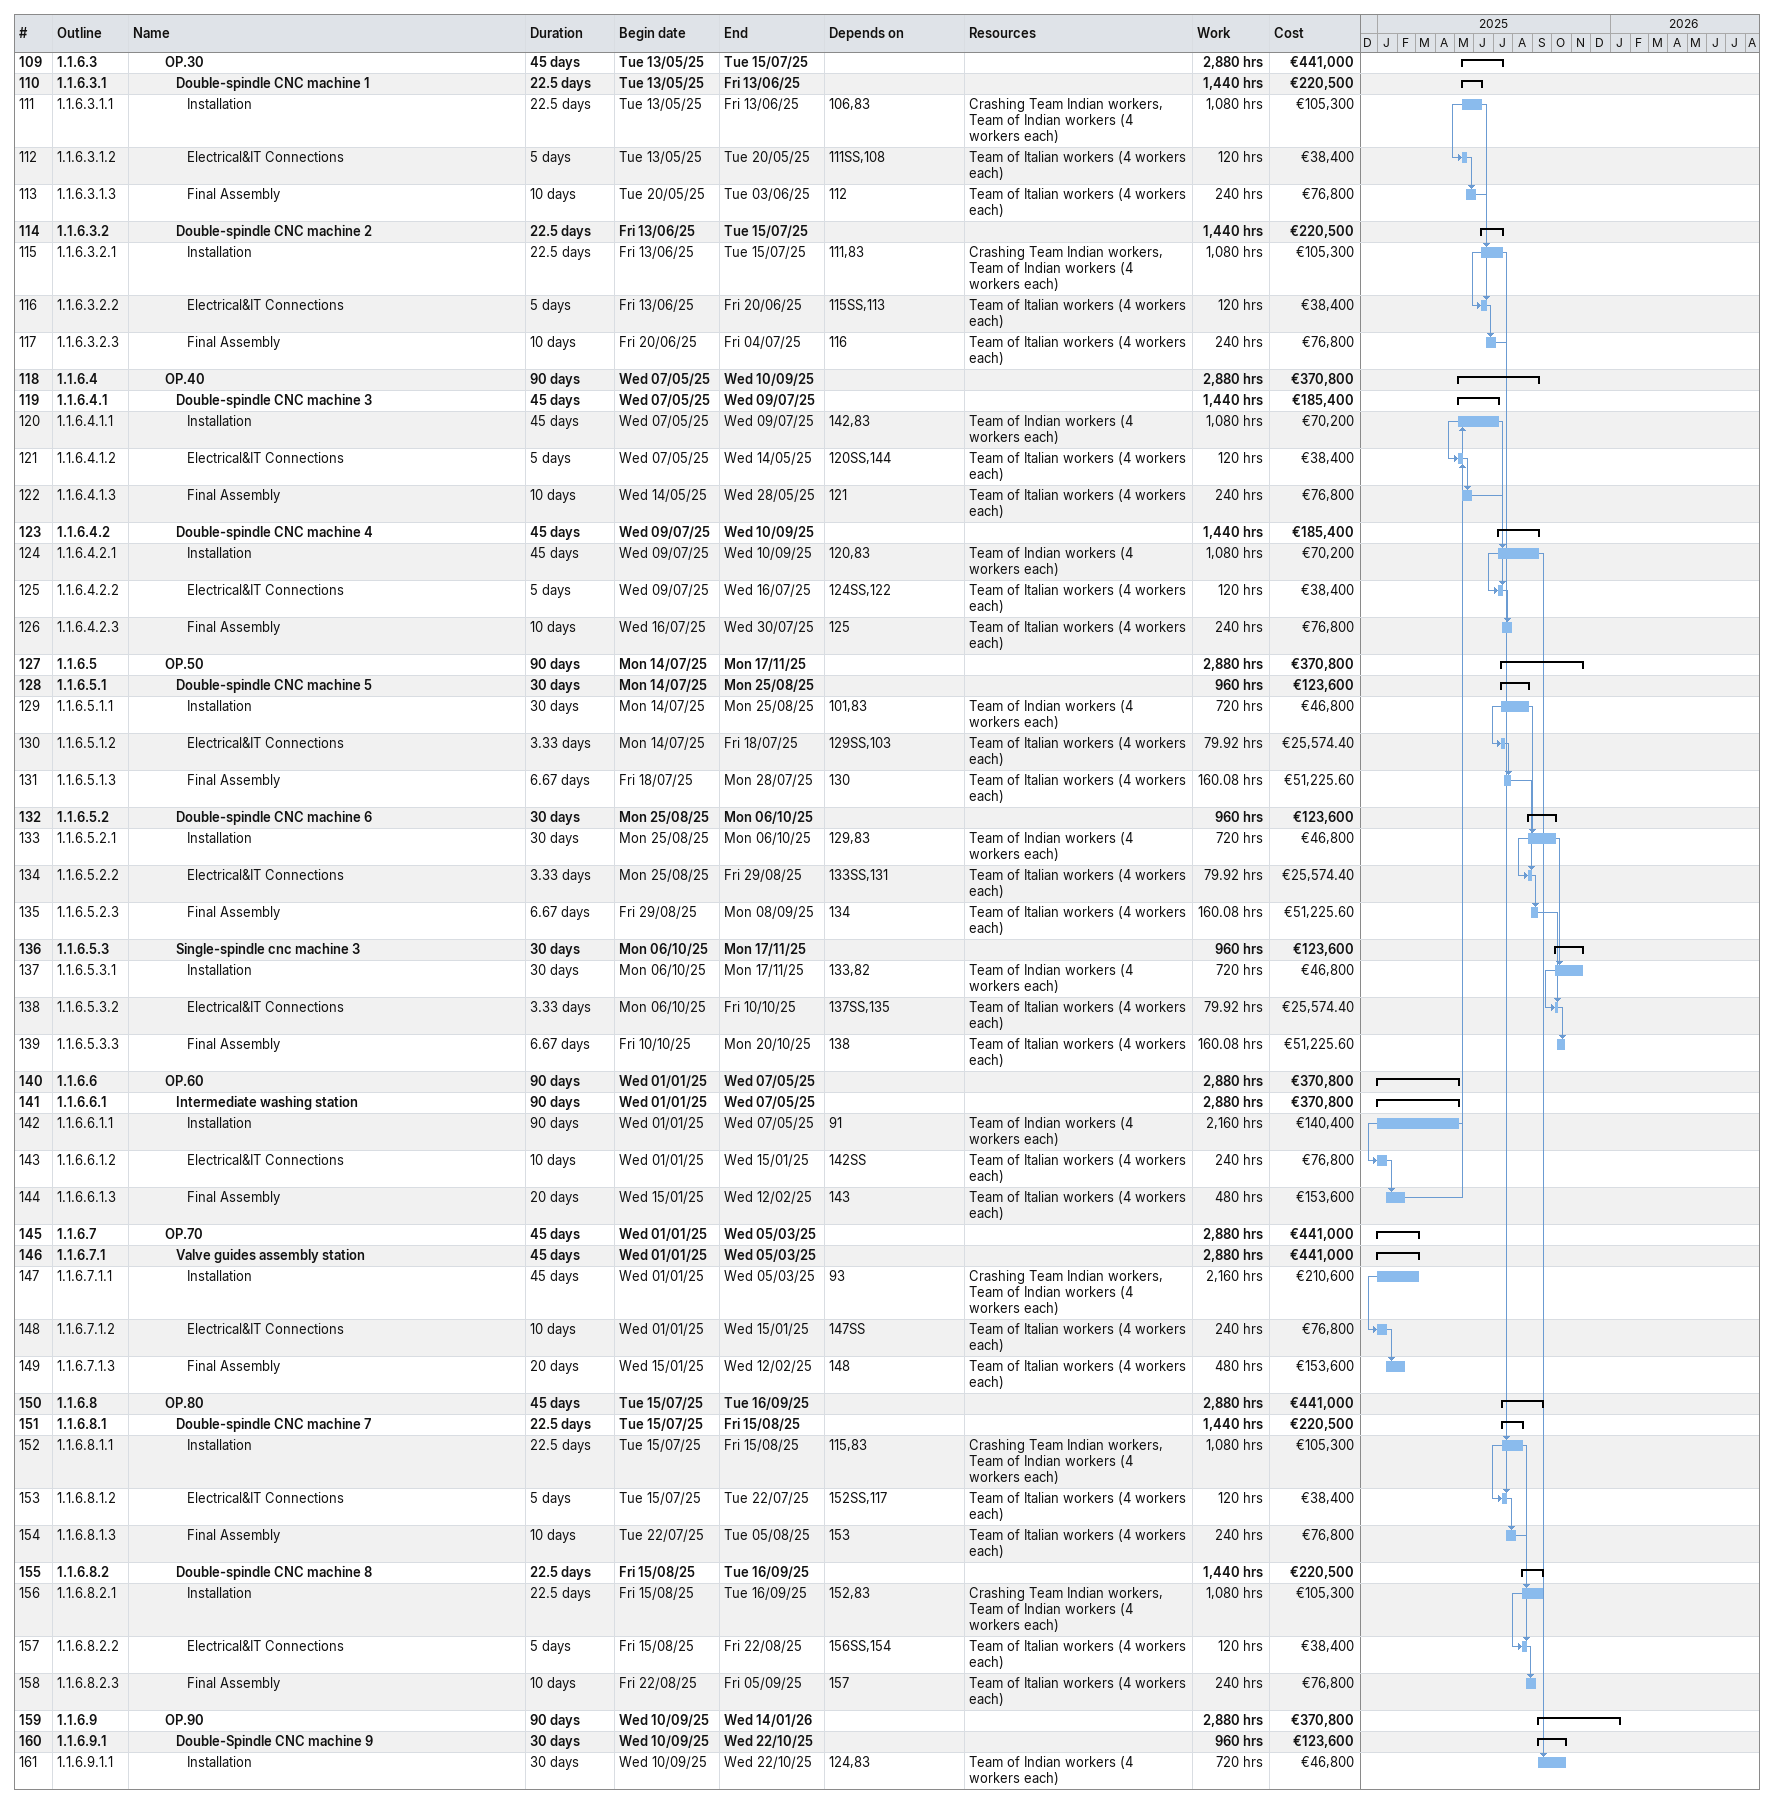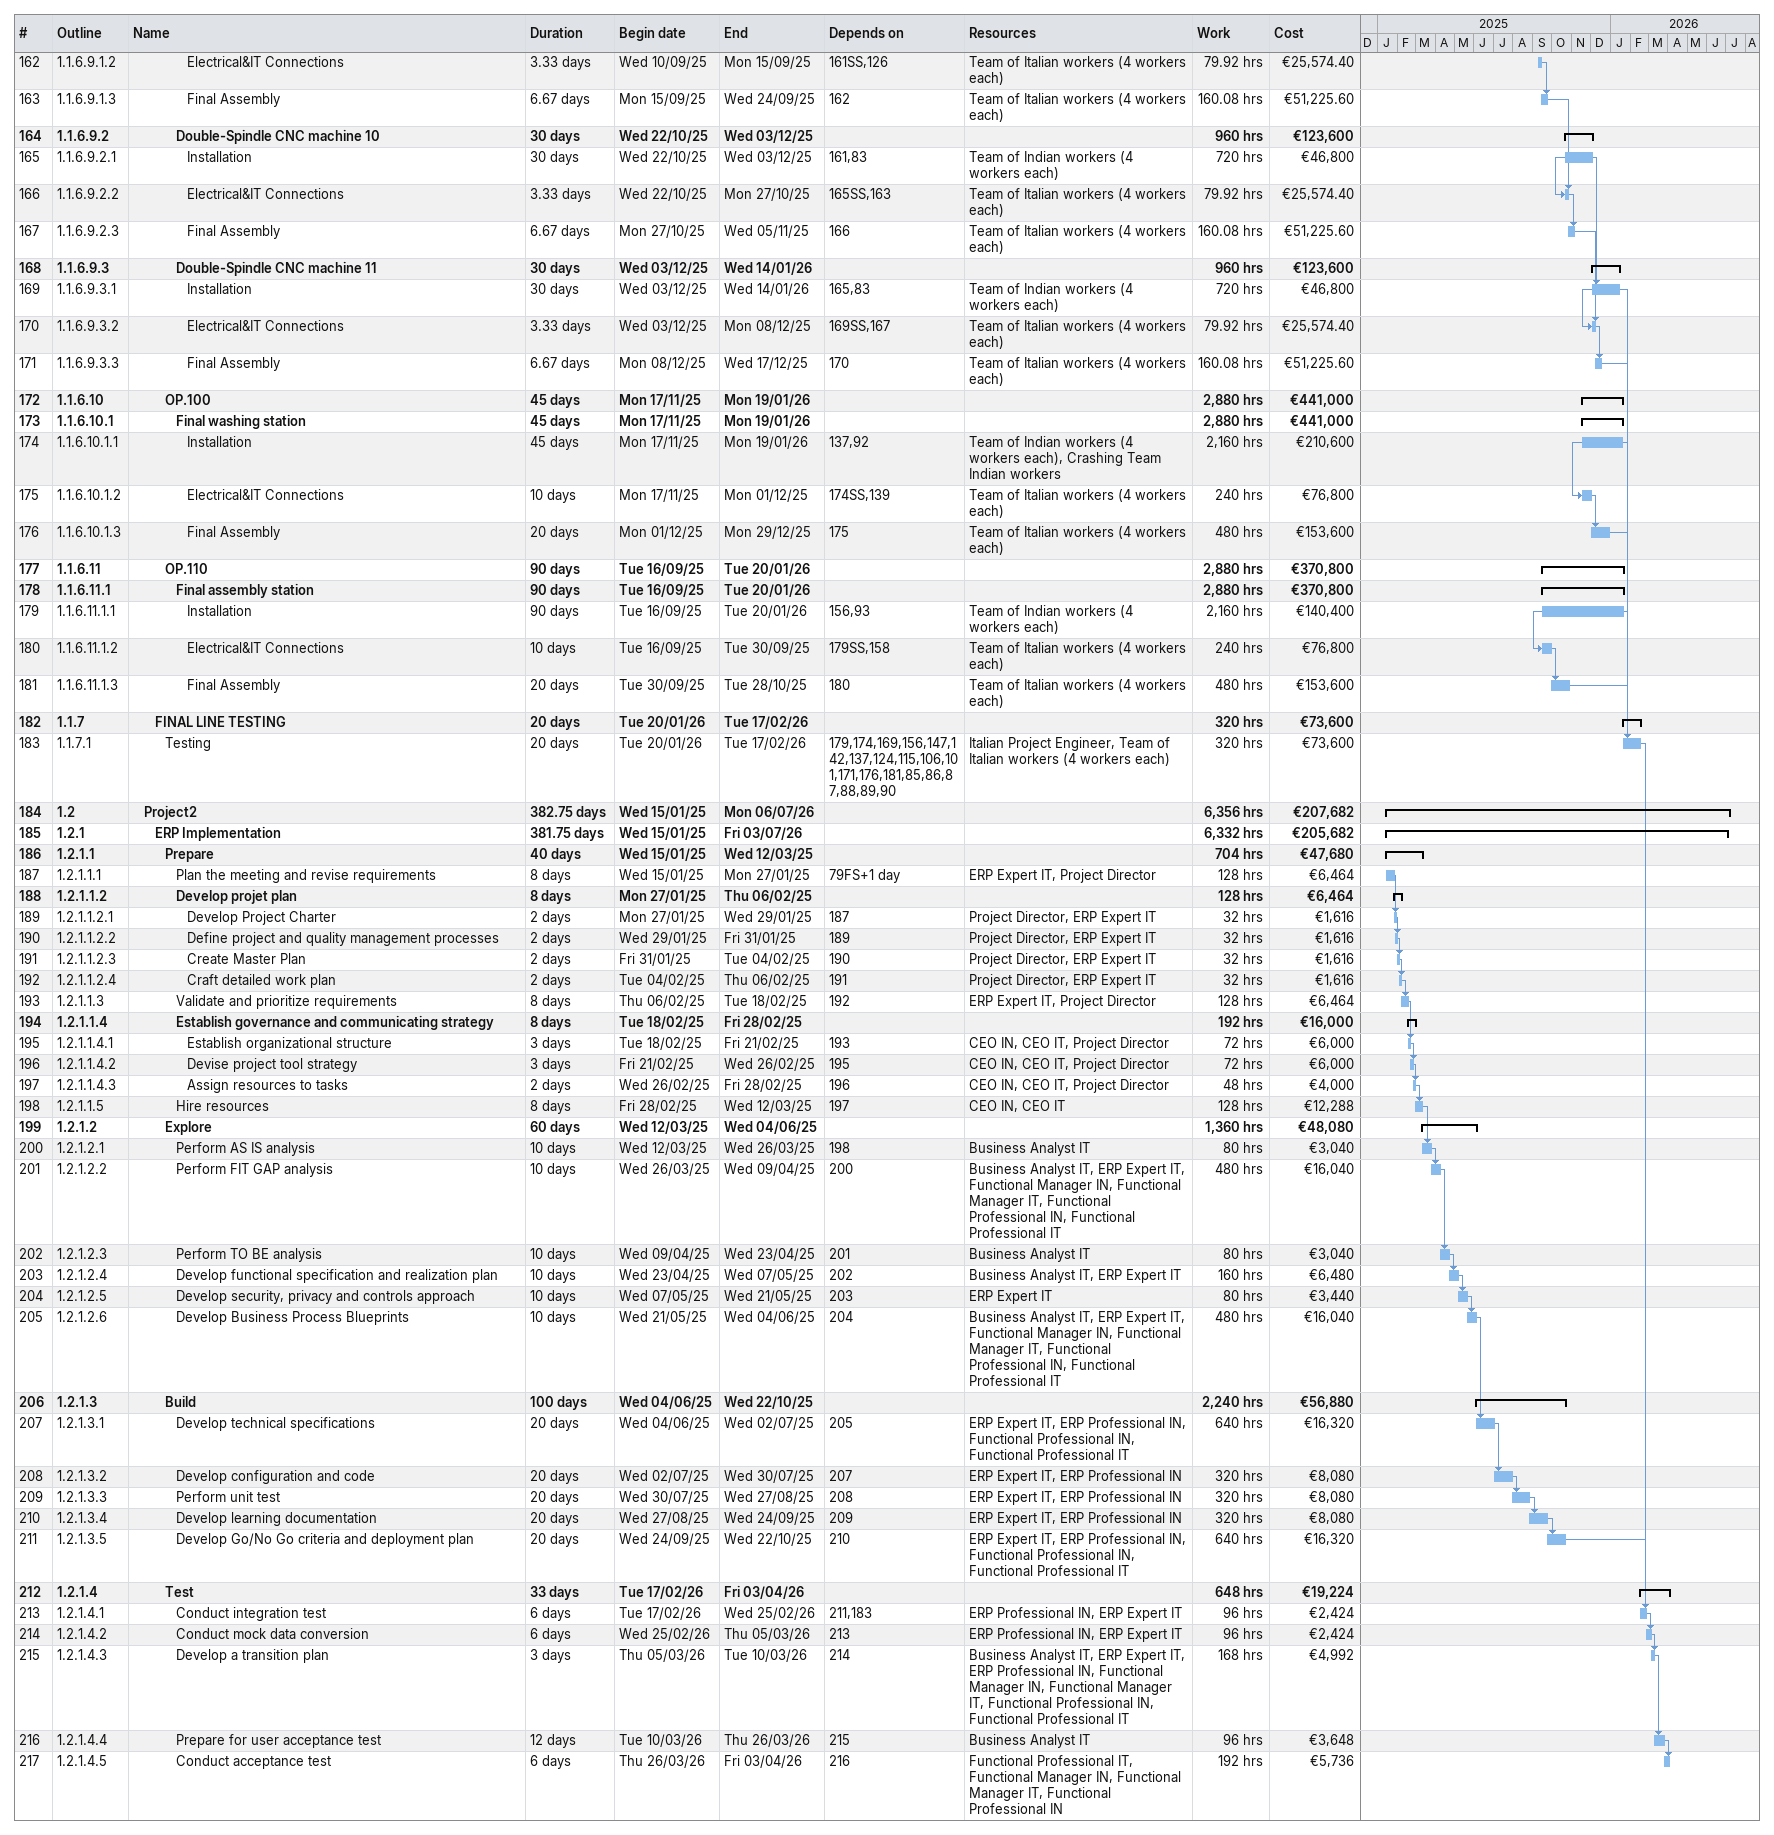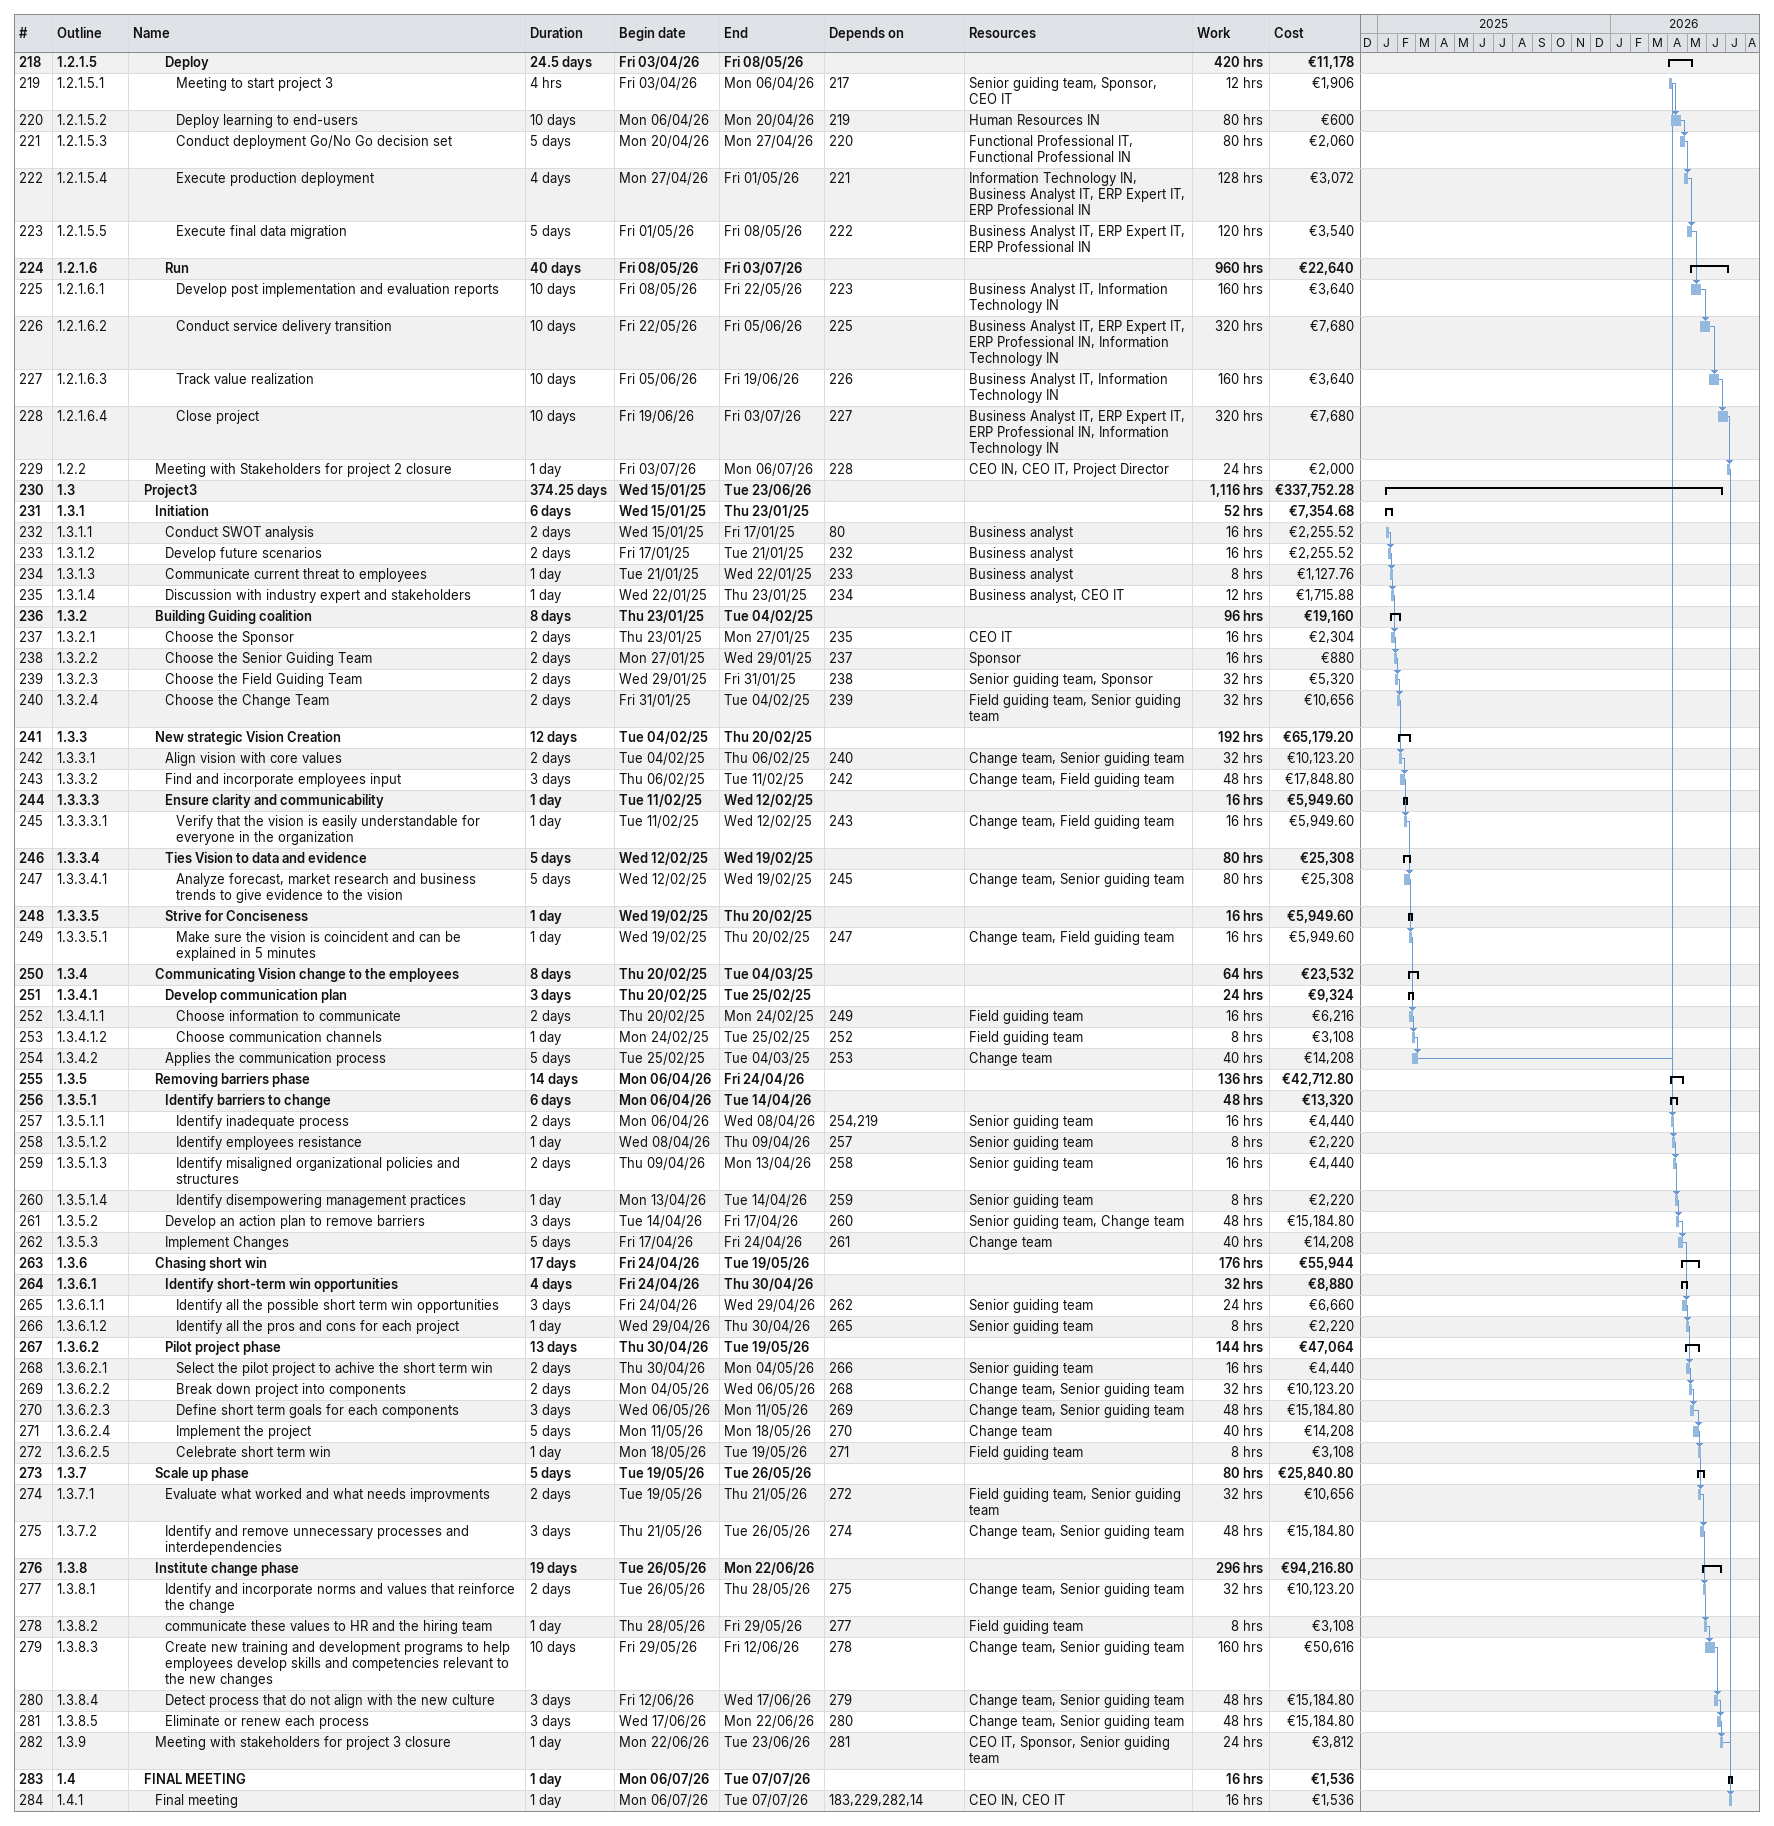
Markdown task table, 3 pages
| ID | WBS | Task | Duration | Start | Finish | Predecessors | Resources | Work (h) | Cost (€) |
|---|---|---|---|---|---|---|---|---|---|
| 109 | 1.1.6.3 | **OP.30** | 45d | 2025-05-13 | 2025-07-15 |  |  | 2880 | 441000 |
| 110 | 1.1.6.3.1 | **Double-spindle CNC machine 1** | 22.5d | 2025-05-13 | 2025-06-13 |  |  | 1440 | 220500 |
| 111 | 1.1.6.3.1.1 | Installation | 22.5d | 2025-05-13 | 2025-06-13 | 106, 83 | Crashing Team Indian workers, Team of Indian workers (4 workers each) | 1080 | 105300 |
| 112 | 1.1.6.3.1.2 | Electrical&IT Connections | 5d | 2025-05-13 | 2025-05-20 | 111SS, 108 | Team of Italian workers (4 workers each) | 120 | 38400 |
| 113 | 1.1.6.3.1.3 | Final Assembly | 10d | 2025-05-20 | 2025-06-03 | 112 | Team of Italian workers (4 workers each) | 240 | 76800 |
| 114 | 1.1.6.3.2 | **Double-spindle CNC machine 2** | 22.5d | 2025-06-13 | 2025-07-15 |  |  | 1440 | 220500 |
| 115 | 1.1.6.3.2.1 | Installation | 22.5d | 2025-06-13 | 2025-07-15 | 111, 83 | Crashing Team Indian workers, Team of Indian workers (4 workers each) | 1080 | 105300 |
| 116 | 1.1.6.3.2.2 | Electrical&IT Connections | 5d | 2025-06-13 | 2025-06-20 | 115SS, 113 | Team of Italian workers (4 workers each) | 120 | 38400 |
| 117 | 1.1.6.3.2.3 | Final Assembly | 10d | 2025-06-20 | 2025-07-04 | 116 | Team of Italian workers (4 workers each) | 240 | 76800 |
| 118 | 1.1.6.4 | **OP.40** | 90d | 2025-05-07 | 2025-09-10 |  |  | 2880 | 370800 |
| 119 | 1.1.6.4.1 | **Double-spindle CNC machine 3** | 45d | 2025-05-07 | 2025-07-09 |  |  | 1440 | 185400 |
| 120 | 1.1.6.4.1.1 | Installation | 45d | 2025-05-07 | 2025-07-09 | 142, 83 | Team of Indian workers (4 workers each) | 1080 | 70200 |
| 121 | 1.1.6.4.1.2 | Electrical&IT Connections | 5d | 2025-05-07 | 2025-05-14 | 120SS, 144 | Team of Italian workers (4 workers each) | 120 | 38400 |
| 122 | 1.1.6.4.1.3 | Final Assembly | 10d | 2025-05-14 | 2025-05-28 | 121 | Team of Italian workers (4 workers each) | 240 | 76800 |
| 123 | 1.1.6.4.2 | **Double-spindle CNC machine 4** | 45d | 2025-07-09 | 2025-09-10 |  |  | 1440 | 185400 |
| 124 | 1.1.6.4.2.1 | Installation | 45d | 2025-07-09 | 2025-09-10 | 120, 83 | Team of Indian workers (4 workers each) | 1080 | 70200 |
| 125 | 1.1.6.4.2.2 | Electrical&IT Connections | 5d | 2025-07-09 | 2025-07-16 | 124SS, 122 | Team of Italian workers (4 workers each) | 120 | 38400 |
| 126 | 1.1.6.4.2.3 | Final Assembly | 10d | 2025-07-16 | 2025-07-30 | 125 | Team of Italian workers (4 workers each) | 240 | 76800 |
| 127 | 1.1.6.5 | **OP.50** | 90d | 2025-07-14 | 2025-11-17 |  |  | 2880 | 370800 |
| 128 | 1.1.6.5.1 | **Double-spindle CNC machine 5** | 30d | 2025-07-14 | 2025-08-25 |  |  | 960 | 123600 |
| 129 | 1.1.6.5.1.1 | Installation | 30d | 2025-07-14 | 2025-08-25 | 101, 83 | Team of Indian workers (4 workers each) | 720 | 46800 |
| 130 | 1.1.6.5.1.2 | Electrical&IT Connections | 3.33d | 2025-07-14 | 2025-07-18 | 129SS, 103 | Team of Italian workers (4 workers each) | 79.92 | 25574.40 |
| 131 | 1.1.6.5.1.3 | Final Assembly | 6.67d | 2025-07-18 | 2025-07-28 | 130 | Team of Italian workers (4 workers each) | 160.08 | 51225.60 |
| 132 | 1.1.6.5.2 | **Double-spindle CNC machine 6** | 30d | 2025-08-25 | 2025-10-06 |  |  | 960 | 123600 |
| 133 | 1.1.6.5.2.1 | Installation | 30d | 2025-08-25 | 2025-10-06 | 129, 83 | Team of Indian workers (4 workers each) | 720 | 46800 |
| 134 | 1.1.6.5.2.2 | Electrical&IT Connections | 3.33d | 2025-08-25 | 2025-08-29 | 133SS, 131 | Team of Italian workers (4 workers each) | 79.92 | 25574.40 |
| 135 | 1.1.6.5.2.3 | Final Assembly | 6.67d | 2025-08-29 | 2025-09-08 | 134 | Team of Italian workers (4 workers each) | 160.08 | 51225.60 |
| 136 | 1.1.6.5.3 | **Single-spindle cnc machine 3** | 30d | 2025-10-06 | 2025-11-17 |  |  | 960 | 123600 |
| 137 | 1.1.6.5.3.1 | Installation | 30d | 2025-10-06 | 2025-11-17 | 133, 82 | Team of Indian workers (4 workers each) | 720 | 46800 |
| 138 | 1.1.6.5.3.2 | Electrical&IT Connections | 3.33d | 2025-10-06 | 2025-10-10 | 137SS, 135 | Team of Italian workers (4 workers each) | 79.92 | 25574.40 |
| 139 | 1.1.6.5.3.3 | Final Assembly | 6.67d | 2025-10-10 | 2025-10-20 | 138 | Team of Italian workers (4 workers each) | 160.08 | 51225.60 |
| 140 | 1.1.6.6 | **OP.60** | 90d | 2025-01-01 | 2025-05-07 |  |  | 2880 | 370800 |
| 141 | 1.1.6.6.1 | **Intermediate washing station** | 90d | 2025-01-01 | 2025-05-07 |  |  | 2880 | 370800 |
| 142 | 1.1.6.6.1.1 | Installation | 90d | 2025-01-01 | 2025-05-07 | 91 | Team of Indian workers (4 workers each) | 2160 | 140400 |
| 143 | 1.1.6.6.1.2 | Electrical&IT Connections | 10d | 2025-01-01 | 2025-01-15 | 142SS | Team of Italian workers (4 workers each) | 240 | 76800 |
| 144 | 1.1.6.6.1.3 | Final Assembly | 20d | 2025-01-15 | 2025-02-12 | 143 | Team of Italian workers (4 workers each) | 480 | 153600 |
| 145 | 1.1.6.7 | **OP.70** | 45d | 2025-01-01 | 2025-03-05 |  |  | 2880 | 441000 |
| 146 | 1.1.6.7.1 | **Valve guides assembly station** | 45d | 2025-01-01 | 2025-03-05 |  |  | 2880 | 441000 |
| 147 | 1.1.6.7.1.1 | Installation | 45d | 2025-01-01 | 2025-03-05 | 93 | Crashing Team Indian workers, Team of Indian workers (4 workers each) | 2160 | 210600 |
| 148 | 1.1.6.7.1.2 | Electrical&IT Connections | 10d | 2025-01-01 | 2025-01-15 | 147SS | Team of Italian workers (4 workers each) | 240 | 76800 |
| 149 | 1.1.6.7.1.3 | Final Assembly | 20d | 2025-01-15 | 2025-02-12 | 148 | Team of Italian workers (4 workers each) | 480 | 153600 |
| 150 | 1.1.6.8 | **OP.80** | 45d | 2025-07-15 | 2025-09-16 |  |  | 2880 | 441000 |
| 151 | 1.1.6.8.1 | **Double-spindle CNC machine 7** | 22.5d | 2025-07-15 | 2025-08-15 |  |  | 1440 | 220500 |
| 152 | 1.1.6.8.1.1 | Installation | 22.5d | 2025-07-15 | 2025-08-15 | 115, 83 | Crashing Team Indian workers, Team of Indian workers (4 workers each) | 1080 | 105300 |
| 153 | 1.1.6.8.1.2 | Electrical&IT Connections | 5d | 2025-07-15 | 2025-07-22 | 152SS, 117 | Team of Italian workers (4 workers each) | 120 | 38400 |
| 154 | 1.1.6.8.1.3 | Final Assembly | 10d | 2025-07-22 | 2025-08-05 | 153 | Team of Italian workers (4 workers each) | 240 | 76800 |
| 155 | 1.1.6.8.2 | **Double-spindle CNC machine 8** | 22.5d | 2025-08-15 | 2025-09-16 |  |  | 1440 | 220500 |
| 156 | 1.1.6.8.2.1 | Installation | 22.5d | 2025-08-15 | 2025-09-16 | 152, 83 | Crashing Team Indian workers, Team of Indian workers (4 workers each) | 1080 | 105300 |
| 157 | 1.1.6.8.2.2 | Electrical&IT Connections | 5d | 2025-08-15 | 2025-08-22 | 156SS, 154 | Team of Italian workers (4 workers each) | 120 | 38400 |
| 158 | 1.1.6.8.2.3 | Final Assembly | 10d | 2025-08-22 | 2025-09-05 | 157 | Team of Italian workers (4 workers each) | 240 | 76800 |
| 159 | 1.1.6.9 | **OP.90** | 90d | 2025-09-10 | 2026-01-14 |  |  | 2880 | 370800 |
| 160 | 1.1.6.9.1 | **Double-Spindle CNC machine 9** | 30d | 2025-09-10 | 2025-10-22 |  |  | 960 | 123600 |
| 161 | 1.1.6.9.1.1 | Installation | 30d | 2025-09-10 | 2025-10-22 | 124, 83 | Team of Indian workers (4 workers each) | 720 | 46800 |
| 162 | 1.1.6.9.1.2 | Electrical&IT Connections | 3.33d | 2025-09-10 | 2025-09-15 | 161SS, 126 | Team of Italian workers (4 workers each) | 79.92 | 25574.40 |
| 163 | 1.1.6.9.1.3 | Final Assembly | 6.67d | 2025-09-15 | 2025-09-24 | 162 | Team of Italian workers (4 workers each) | 160.08 | 51225.60 |
| 164 | 1.1.6.9.2 | **Double-Spindle CNC machine 10** | 30d | 2025-10-22 | 2025-12-03 |  |  | 960 | 123600 |
| 165 | 1.1.6.9.2.1 | Installation | 30d | 2025-10-22 | 2025-12-03 | 161, 83 | Team of Indian workers (4 workers each) | 720 | 46800 |
| 166 | 1.1.6.9.2.2 | Electrical&IT Connections | 3.33d | 2025-10-22 | 2025-10-27 | 165SS, 163 | Team of Italian workers (4 workers each) | 79.92 | 25574.40 |
| 167 | 1.1.6.9.2.3 | Final Assembly | 6.67d | 2025-10-27 | 2025-11-05 | 166 | Team of Italian workers (4 workers each) | 160.08 | 51225.60 |
| 168 | 1.1.6.9.3 | **Double-Spindle CNC machine 11** | 30d | 2025-12-03 | 2026-01-14 |  |  | 960 | 123600 |
| 169 | 1.1.6.9.3.1 | Installation | 30d | 2025-12-03 | 2026-01-14 | 165, 83 | Team of Indian workers (4 workers each) | 720 | 46800 |
| 170 | 1.1.6.9.3.2 | Electrical&IT Connections | 3.33d | 2025-12-03 | 2025-12-08 | 169SS, 167 | Team of Italian workers (4 workers each) | 79.92 | 25574.40 |
| 171 | 1.1.6.9.3.3 | Final Assembly | 6.67d | 2025-12-08 | 2025-12-17 | 170 | Team of Italian workers (4 workers each) | 160.08 | 51225.60 |
| 172 | 1.1.6.10 | **OP.100** | 45d | 2025-11-17 | 2026-01-19 |  |  | 2880 | 441000 |
| 173 | 1.1.6.10.1 | **Final washing station** | 45d | 2025-11-17 | 2026-01-19 |  |  | 2880 | 441000 |
| 174 | 1.1.6.10.1.1 | Installation | 45d | 2025-11-17 | 2026-01-19 | 137, 92 | Team of Indian workers (4 workers each), Crashing Team Indian workers | 2160 | 210600 |
| 175 | 1.1.6.10.1.2 | Electrical&IT Connections | 10d | 2025-11-17 | 2025-12-01 | 174SS, 139 | Team of Italian workers (4 workers each) | 240 | 76800 |
| 176 | 1.1.6.10.1.3 | Final Assembly | 20d | 2025-12-01 | 2025-12-29 | 175 | Team of Italian workers (4 workers each) | 480 | 153600 |
| 177 | 1.1.6.11 | **OP.110** | 90d | 2025-09-16 | 2026-01-20 |  |  | 2880 | 370800 |
| 178 | 1.1.6.11.1 | **Final assembly station** | 90d | 2025-09-16 | 2026-01-20 |  |  | 2880 | 370800 |
| 179 | 1.1.6.11.1.1 | Installation | 90d | 2025-09-16 | 2026-01-20 | 156, 93 | Team of Indian workers (4 workers each) | 2160 | 140400 |
| 180 | 1.1.6.11.1.2 | Electrical&IT Connections | 10d | 2025-09-16 | 2025-09-30 | 179SS, 158 | Team of Italian workers (4 workers each) | 240 | 76800 |
| 181 | 1.1.6.11.1.3 | Final Assembly | 20d | 2025-09-30 | 2025-10-28 | 180 | Team of Italian workers (4 workers each) | 480 | 153600 |
| 182 | 1.1.7 | **FINAL LINE TESTING** | 20d | 2026-01-20 | 2026-02-17 |  |  | 320 | 73600 |
| 183 | 1.1.7.1 | Testing | 20d | 2026-01-20 | 2026-02-17 | 179, 174, 169, 156, 147, 142, 137, 124, 115, 106, 101, 171, 176, 181, 85, 86, 87, 88, 89, 90 | Italian Project Engineer, Team of Italian workers (4 workers each) | 320 | 73600 |
| 184 | 1.2 | **Project2** | 382.75d | 2025-01-15 | 2026-07-06 |  |  | 6356 | 207682 |
| 185 | 1.2.1 | **ERP Implementation** | 381.75d | 2025-01-15 | 2026-07-03 |  |  | 6332 | 205682 |
| 186 | 1.2.1.1 | **Prepare** | 40d | 2025-01-15 | 2025-03-12 |  |  | 704 | 47680 |
| 187 | 1.2.1.1.1 | Plan the meeting and revise requirements | 8d | 2025-01-15 | 2025-01-27 | 79FS+1d | ERP Expert IT, Project Director | 128 | 6464 |
| 188 | 1.2.1.1.2 | **Develop projet plan** | 8d | 2025-01-27 | 2025-02-06 |  |  | 128 | 6464 |
| 189 | 1.2.1.1.2.1 | Develop Project Charter | 2d | 2025-01-27 | 2025-01-29 | 187 | Project Director, ERP Expert IT | 32 | 1616 |
| 190 | 1.2.1.1.2.2 | Define project and quality management processes | 2d | 2025-01-29 | 2025-01-31 | 189 | Project Director, ERP Expert IT | 32 | 1616 |
| 191 | 1.2.1.1.2.3 | Create Master Plan | 2d | 2025-01-31 | 2025-02-04 | 190 | Project Director, ERP Expert IT | 32 | 1616 |
| 192 | 1.2.1.1.2.4 | Craft detailed work plan | 2d | 2025-02-04 | 2025-02-06 | 191 | Project Director, ERP Expert IT | 32 | 1616 |
| 193 | 1.2.1.1.3 | Validate and prioritize requirements | 8d | 2025-02-06 | 2025-02-18 | 192 | ERP Expert IT, Project Director | 128 | 6464 |
| 194 | 1.2.1.1.4 | **Establish governance and communicating strategy** | 8d | 2025-02-18 | 2025-02-28 |  |  | 192 | 16000 |
| 195 | 1.2.1.1.4.1 | Establish organizational structure | 3d | 2025-02-18 | 2025-02-21 | 193 | CEO IN, CEO IT, Project Director | 72 | 6000 |
| 196 | 1.2.1.1.4.2 | Devise project tool strategy | 3d | 2025-02-21 | 2025-02-26 | 195 | CEO IN, CEO IT, Project Director | 72 | 6000 |
| 197 | 1.2.1.1.4.3 | Assign resources to tasks | 2d | 2025-02-26 | 2025-02-28 | 196 | CEO IN, CEO IT, Project Director | 48 | 4000 |
| 198 | 1.2.1.1.5 | Hire resources | 8d | 2025-02-28 | 2025-03-12 | 197 | CEO IN, CEO IT | 128 | 12288 |
| 199 | 1.2.1.2 | **Explore** | 60d | 2025-03-12 | 2025-06-04 |  |  | 1360 | 48080 |
| 200 | 1.2.1.2.1 | Perform AS IS analysis | 10d | 2025-03-12 | 2025-03-26 | 198 | Business Analyst IT | 80 | 3040 |
| 201 | 1.2.1.2.2 | Perform FIT GAP analysis | 10d | 2025-03-26 | 2025-04-09 | 200 | Business Analyst IT, ERP Expert IT, Functional Manager IN, Functional Manager IT, Functional Professional IN, Functional Professional IT | 480 | 16040 |
| 202 | 1.2.1.2.3 | Perform TO BE analysis | 10d | 2025-04-09 | 2025-04-23 | 201 | Business Analyst IT | 80 | 3040 |
| 203 | 1.2.1.2.4 | Develop functional specification and realization plan | 10d | 2025-04-23 | 2025-05-07 | 202 | Business Analyst IT, ERP Expert IT | 160 | 6480 |
| 204 | 1.2.1.2.5 | Develop security, privacy and controls approach | 10d | 2025-05-07 | 2025-05-21 | 203 | ERP Expert IT | 80 | 3440 |
| 205 | 1.2.1.2.6 | Develop Business Process Blueprints | 10d | 2025-05-21 | 2025-06-04 | 204 | Business Analyst IT, ERP Expert IT, Functional Manager IN, Functional Manager IT, Functional Professional IN, Functional Professional IT | 480 | 16040 |
| 206 | 1.2.1.3 | **Build** | 100d | 2025-06-04 | 2025-10-22 |  |  | 2240 | 56880 |
| 207 | 1.2.1.3.1 | Develop technical specifications | 20d | 2025-06-04 | 2025-07-02 | 205 | ERP Expert IT, ERP Professional IN, Functional Professional IN, Functional Professional IT | 640 | 16320 |
| 208 | 1.2.1.3.2 | Develop configuration and code | 20d | 2025-07-02 | 2025-07-30 | 207 | ERP Expert IT, ERP Professional IN | 320 | 8080 |
| 209 | 1.2.1.3.3 | Perform unit test | 20d | 2025-07-30 | 2025-08-27 | 208 | ERP Expert IT, ERP Professional IN | 320 | 8080 |
| 210 | 1.2.1.3.4 | Develop learning documentation | 20d | 2025-08-27 | 2025-09-24 | 209 | ERP Expert IT, ERP Professional IN | 320 | 8080 |
| 211 | 1.2.1.3.5 | Develop Go/No Go criteria and deployment plan | 20d | 2025-09-24 | 2025-10-22 | 210 | ERP Expert IT, ERP Professional IN, Functional Professional IN, Functional Professional IT | 640 | 16320 |
| 212 | 1.2.1.4 | **Test** | 33d | 2026-02-17 | 2026-04-03 |  |  | 648 | 19224 |
| 213 | 1.2.1.4.1 | Conduct integration test | 6d | 2026-02-17 | 2026-02-25 | 211, 183 | ERP Professional IN, ERP Expert IT | 96 | 2424 |
| 214 | 1.2.1.4.2 | Conduct mock data conversion | 6d | 2026-02-25 | 2026-03-05 | 213 | ERP Professional IN, ERP Expert IT | 96 | 2424 |
| 215 | 1.2.1.4.3 | Develop a transition plan | 3d | 2026-03-05 | 2026-03-10 | 214 | Business Analyst IT, ERP Expert IT, ERP Professional IN, Functional Manager IN, Functional Manager IT, Functional Professional IN, Functional Professional IT | 168 | 4992 |
| 216 | 1.2.1.4.4 | Prepare for user acceptance test | 12d | 2026-03-10 | 2026-03-26 | 215 | Business Analyst IT | 96 | 3648 |
| 217 | 1.2.1.4.5 | Conduct acceptance test | 6d | 2026-03-26 | 2026-04-03 | 216 | Functional Professional IT, Functional Manager IN, Functional Manager IT, Functional Professional IN | 192 | 5736 |
| 218 | 1.2.1.5 | **Deploy** | 24.5d | 2026-04-03 | 2026-05-08 |  |  | 420 | 11178 |
| 219 | 1.2.1.5.1 | Meeting to start project 3 | 4h | 2026-04-03 | 2026-04-06 | 217 | Senior guiding team, Sponsor, CEO IT | 12 | 1906 |
| 220 | 1.2.1.5.2 | Deploy learning to end-users | 10d | 2026-04-06 | 2026-04-20 | 219 | Human Resources IN | 80 | 600 |
| 221 | 1.2.1.5.3 | Conduct deployment Go/No Go decision set | 5d | 2026-04-20 | 2026-04-27 | 220 | Functional Professional IT, Functional Professional IN | 80 | 2060 |
| 222 | 1.2.1.5.4 | Execute production deployment | 4d | 2026-04-27 | 2026-05-01 | 221 | Information Technology IN, Business Analyst IT, ERP Expert IT, ERP Professional IN | 128 | 3072 |
| 223 | 1.2.1.5.5 | Execute final data migration | 5d | 2026-05-01 | 2026-05-08 | 222 | Business Analyst IT, ERP Expert IT, ERP Professional IN | 120 | 3540 |
| 224 | 1.2.1.6 | **Run** | 40d | 2026-05-08 | 2026-07-03 |  |  | 960 | 22640 |
| 225 | 1.2.1.6.1 | Develop post implementation and evaluation reports | 10d | 2026-05-08 | 2026-05-22 | 223 | Business Analyst IT, Information Technology IN | 160 | 3640 |
| 226 | 1.2.1.6.2 | Conduct service delivery transition | 10d | 2026-05-22 | 2026-06-05 | 225 | Business Analyst IT, ERP Expert IT, ERP Professional IN, Information Technology IN | 320 | 7680 |
| 227 | 1.2.1.6.3 | Track value realization | 10d | 2026-06-05 | 2026-06-19 | 226 | Business Analyst IT, Information Technology IN | 160 | 3640 |
| 228 | 1.2.1.6.4 | Close project | 10d | 2026-06-19 | 2026-07-03 | 227 | Business Analyst IT, ERP Expert IT, ERP Professional IN, Information Technology IN | 320 | 7680 |
| 229 | 1.2.2 | Meeting with Stakeholders for project 2 closure | 1d | 2026-07-03 | 2026-07-06 | 228 | CEO IN, CEO IT, Project Director | 24 | 2000 |
| 230 | 1.3 | **Project3** | 374.25d | 2025-01-15 | 2026-06-23 |  |  | 1116 | 337752.28 |
| 231 | 1.3.1 | **Initiation** | 6d | 2025-01-15 | 2025-01-23 |  |  | 52 | 7354.68 |
| 232 | 1.3.1.1 | Conduct SWOT analysis | 2d | 2025-01-15 | 2025-01-17 | 80 | Business analyst | 16 | 2255.52 |
| 233 | 1.3.1.2 | Develop future scenarios | 2d | 2025-01-17 | 2025-01-21 | 232 | Business analyst | 16 | 2255.52 |
| 234 | 1.3.1.3 | Communicate current threat to employees | 1d | 2025-01-21 | 2025-01-22 | 233 | Business analyst | 8 | 1127.76 |
| 235 | 1.3.1.4 | Discussion with industry expert and stakeholders | 1d | 2025-01-22 | 2025-01-23 | 234 | Business analyst, CEO IT | 12 | 1715.88 |
| 236 | 1.3.2 | **Building Guiding coalition** | 8d | 2025-01-23 | 2025-02-04 |  |  | 96 | 19160 |
| 237 | 1.3.2.1 | Choose the Sponsor | 2d | 2025-01-23 | 2025-01-27 | 235 | CEO IT | 16 | 2304 |
| 238 | 1.3.2.2 | Choose the Senior Guiding Team | 2d | 2025-01-27 | 2025-01-29 | 237 | Sponsor | 16 | 880 |
| 239 | 1.3.2.3 | Choose the Field Guiding Team | 2d | 2025-01-29 | 2025-01-31 | 238 | Senior guiding team, Sponsor | 32 | 5320 |
| 240 | 1.3.2.4 | Choose the Change Team | 2d | 2025-01-31 | 2025-02-04 | 239 | Field guiding team, Senior guiding team | 32 | 10656 |
| 241 | 1.3.3 | **New strategic Vision Creation** | 12d | 2025-02-04 | 2025-02-20 |  |  | 192 | 65179.20 |
| 242 | 1.3.3.1 | Align vision with core values | 2d | 2025-02-04 | 2025-02-06 | 240 | Change team, Senior guiding team | 32 | 10123.20 |
| 243 | 1.3.3.2 | Find and incorporate employees input | 3d | 2025-02-06 | 2025-02-11 | 242 | Change team, Field guiding team | 48 | 17848.80 |
| 244 | 1.3.3.3 | **Ensure clarity and communicability** | 1d | 2025-02-11 | 2025-02-12 |  |  | 16 | 5949.60 |
| 245 | 1.3.3.3.1 | Verify that the vision is easily understandable for everyone in the organization | 1d | 2025-02-11 | 2025-02-12 | 243 | Change team, Field guiding team | 16 | 5949.60 |
| 246 | 1.3.3.4 | **Ties Vision to data and evidence** | 5d | 2025-02-12 | 2025-02-19 |  |  | 80 | 25308 |
| 247 | 1.3.3.4.1 | Analyze forecast, market research and business trends to give evidence to the vision | 5d | 2025-02-12 | 2025-02-19 | 245 | Change team, Senior guiding team | 80 | 25308 |
| 248 | 1.3.3.5 | **Strive for Conciseness** | 1d | 2025-02-19 | 2025-02-20 |  |  | 16 | 5949.60 |
| 249 | 1.3.3.5.1 | Make sure the vision is coincident and can be explained in 5 minutes | 1d | 2025-02-19 | 2025-02-20 | 247 | Change team, Field guiding team | 16 | 5949.60 |
| 250 | 1.3.4 | **Communicating Vision change to the employees** | 8d | 2025-02-20 | 2025-03-04 |  |  | 64 | 23532 |
| 251 | 1.3.4.1 | **Develop communication plan** | 3d | 2025-02-20 | 2025-02-25 |  |  | 24 | 9324 |
| 252 | 1.3.4.1.1 | Choose information to communicate | 2d | 2025-02-20 | 2025-02-24 | 249 | Field guiding team | 16 | 6216 |
| 253 | 1.3.4.1.2 | Choose communication channels | 1d | 2025-02-24 | 2025-02-25 | 252 | Field guiding team | 8 | 3108 |
| 254 | 1.3.4.2 | Applies the communication process | 5d | 2025-02-25 | 2025-03-04 | 253 | Change team | 40 | 14208 |
| 255 | 1.3.5 | **Removing barriers phase** | 14d | 2026-04-06 | 2026-04-24 |  |  | 136 | 42712.80 |
| 256 | 1.3.5.1 | **Identify barriers to change** | 6d | 2026-04-06 | 2026-04-14 |  |  | 48 | 13320 |
| 257 | 1.3.5.1.1 | Identify inadequate process | 2d | 2026-04-06 | 2026-04-08 | 254, 219 | Senior guiding team | 16 | 4440 |
| 258 | 1.3.5.1.2 | Identify employees resistance | 1d | 2026-04-08 | 2026-04-09 | 257 | Senior guiding team | 8 | 2220 |
| 259 | 1.3.5.1.3 | Identify misaligned organizational policies and structures | 2d | 2026-04-09 | 2026-04-13 | 258 | Senior guiding team | 16 | 4440 |
| 260 | 1.3.5.1.4 | Identify disempowering management practices | 1d | 2026-04-13 | 2026-04-14 | 259 | Senior guiding team | 8 | 2220 |
| 261 | 1.3.5.2 | Develop an action plan to remove barriers | 3d | 2026-04-14 | 2026-04-17 | 260 | Senior guiding team, Change team | 48 | 15184.80 |
| 262 | 1.3.5.3 | Implement Changes | 5d | 2026-04-17 | 2026-04-24 | 261 | Change team | 40 | 14208 |
| 263 | 1.3.6 | **Chasing short win** | 17d | 2026-04-24 | 2026-05-19 |  |  | 176 | 55944 |
| 264 | 1.3.6.1 | **Identify short-term win opportunities** | 4d | 2026-04-24 | 2026-04-30 |  |  | 32 | 8880 |
| 265 | 1.3.6.1.1 | Identify all the possible short term win opportunities | 3d | 2026-04-24 | 2026-04-29 | 262 | Senior guiding team | 24 | 6660 |
| 266 | 1.3.6.1.2 | Identify all the pros and cons for each project | 1d | 2026-04-29 | 2026-04-30 | 265 | Senior guiding team | 8 | 2220 |
| 267 | 1.3.6.2 | **Pilot project phase** | 13d | 2026-04-30 | 2026-05-19 |  |  | 144 | 47064 |
| 268 | 1.3.6.2.1 | Select the pilot project to achive the short term win | 2d | 2026-04-30 | 2026-05-04 | 266 | Senior guiding team | 16 | 4440 |
| 269 | 1.3.6.2.2 | Break down project into components | 2d | 2026-05-04 | 2026-05-06 | 268 | Change team, Senior guiding team | 32 | 10123.20 |
| 270 | 1.3.6.2.3 | Define short term goals for each components | 3d | 2026-05-06 | 2026-05-11 | 269 | Change team, Senior guiding team | 48 | 15184.80 |
| 271 | 1.3.6.2.4 | Implement the project | 5d | 2026-05-11 | 2026-05-18 | 270 | Change team | 40 | 14208 |
| 272 | 1.3.6.2.5 | Celebrate short term win | 1d | 2026-05-18 | 2026-05-19 | 271 | Field guiding team | 8 | 3108 |
| 273 | 1.3.7 | **Scale up phase** | 5d | 2026-05-19 | 2026-05-26 |  |  | 80 | 25840.80 |
| 274 | 1.3.7.1 | Evaluate what worked and what needs improvments | 2d | 2026-05-19 | 2026-05-21 | 272 | Field guiding team, Senior guiding team | 32 | 10656 |
| 275 | 1.3.7.2 | Identify and remove unnecessary processes and interdependencies | 3d | 2026-05-21 | 2026-05-26 | 274 | Change team, Senior guiding team | 48 | 15184.80 |
| 276 | 1.3.8 | **Institute change phase** | 19d | 2026-05-26 | 2026-06-22 |  |  | 296 | 94216.80 |
| 277 | 1.3.8.1 | Identify and incorporate norms and values that reinforce the change | 2d | 2026-05-26 | 2026-05-28 | 275 | Change team, Senior guiding team | 32 | 10123.20 |
| 278 | 1.3.8.2 | communicate these values to HR and the hiring team | 1d | 2026-05-28 | 2026-05-29 | 277 | Field guiding team | 8 | 3108 |
| 279 | 1.3.8.3 | Create new training and development programs to help employees develop skills and competencies relevant to the new changes | 10d | 2026-05-29 | 2026-06-12 | 278 | Change team, Senior guiding team | 160 | 50616 |
| 280 | 1.3.8.4 | Detect process that do not align with the new culture | 3d | 2026-06-12 | 2026-06-17 | 279 | Change team, Senior guiding team | 48 | 15184.80 |
| 281 | 1.3.8.5 | Eliminate or renew each process | 3d | 2026-06-17 | 2026-06-22 | 280 | Change team, Senior guiding team | 48 | 15184.80 |
| 282 | 1.3.9 | Meeting with stakeholders for project 3 closure | 1d | 2026-06-22 | 2026-06-23 | 281 | CEO IT, Sponsor, Senior guiding team | 24 | 3812 |
| 283 | 1.4 | **FINAL MEETING** | 1d | 2026-07-06 | 2026-07-07 |  |  | 16 | 1536 |
| 284 | 1.4.1 | Final meeting | 1d | 2026-07-06 | 2026-07-07 | 183, 229, 282, 14 | CEO IN, CEO IT | 16 | 1536 |
